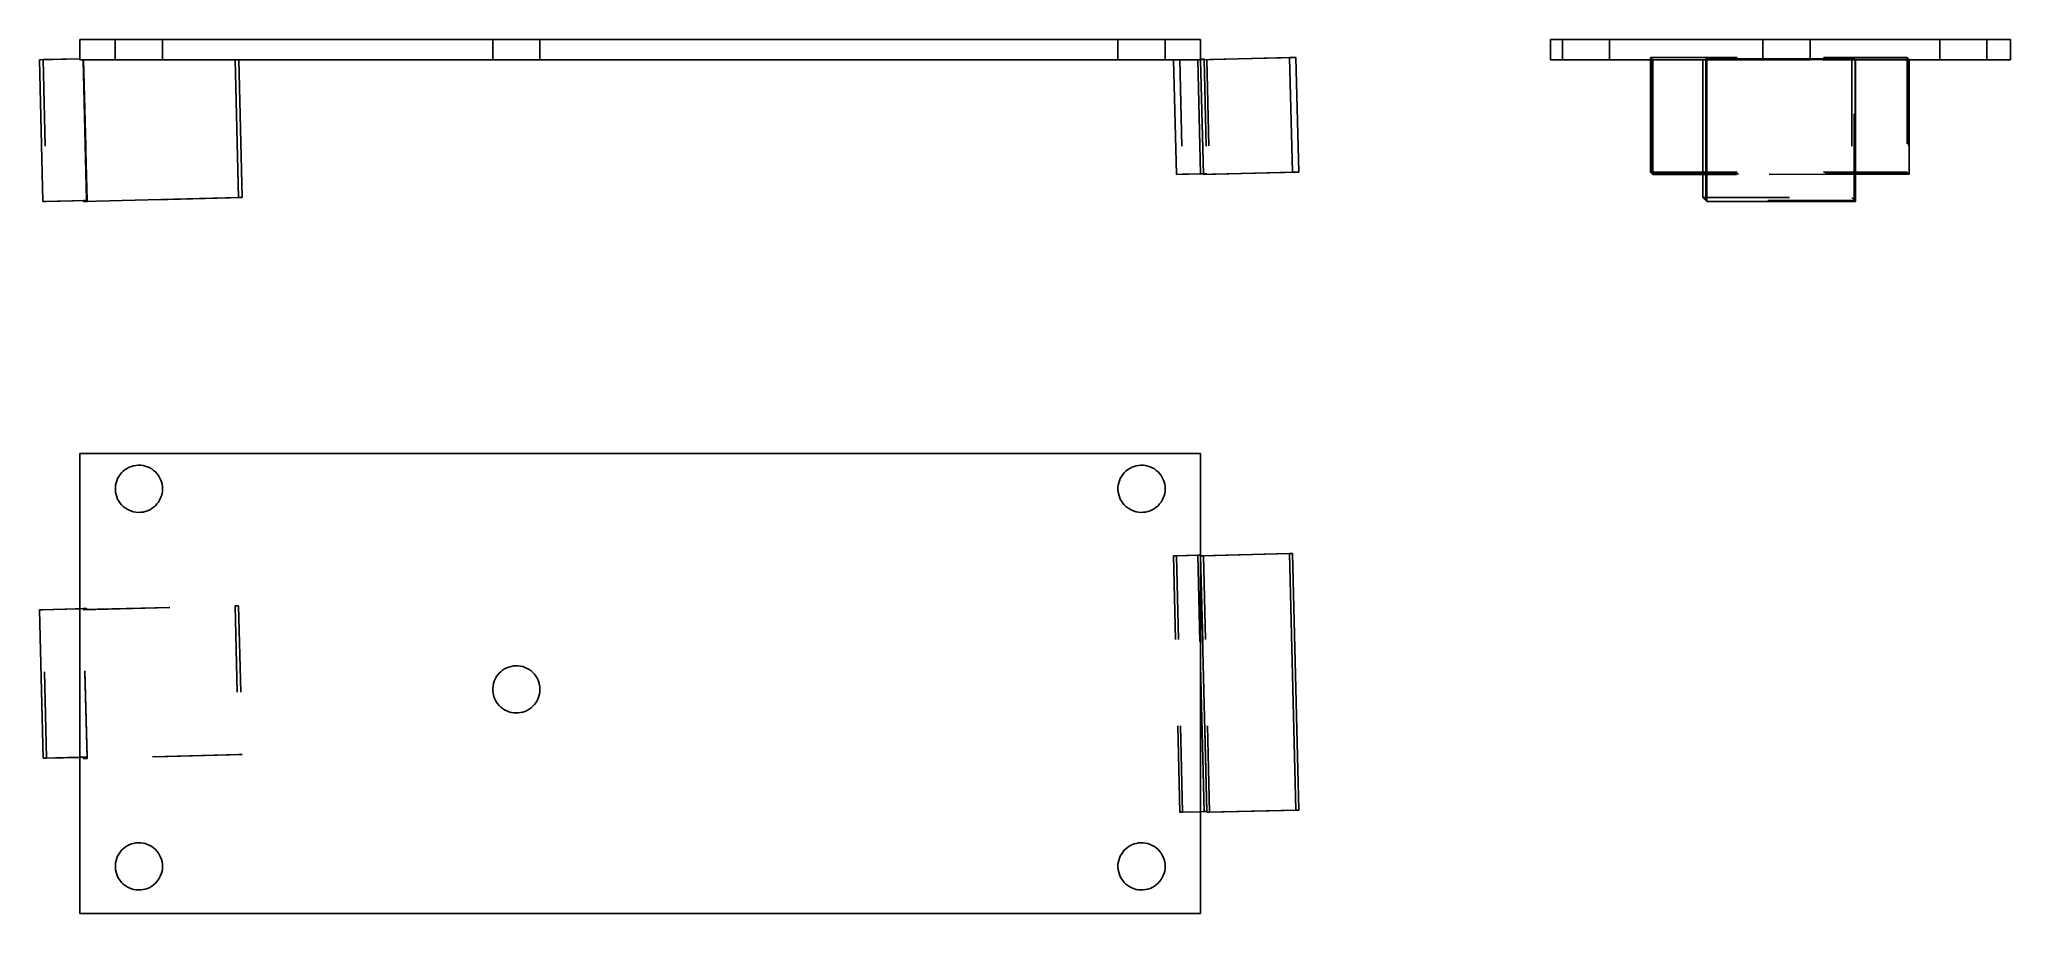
# Model space of a CAD drawing. Extents: x 0 to 2.28, y 0 to 1.01.
import ezdxf

# ---------------------------------------------------------------- set-up
doc = ezdxf.new("R2010")
doc.units = 0
doc.linetypes.add('HIDDEN', pattern=[0.072868, 0.048603, -0.024265])
for name, color, linetype in [('FRONT', 7, 'CONTINUOUS'), ('FRONT_HID', 7, 'HIDDEN'), ('LEFT', 7, 'CONTINUOUS'), ('LEFT_HID', 7, 'HIDDEN'), ('TOP', 7, 'CONTINUOUS'), ('TOP_HID', 7, 'HIDDEN')]:
    doc.layers.add(name, color=color, linetype=linetype)

msp = doc.modelspace()

# ---------------------------------------------------------------- linework, layer by layer
at = {"layer": 'FRONT'}
for p, q in [((0.046875, 0.987886), (0.046875, 1.011323)), ((1.34375, 1.011323), (0.046875, 1.011323)), ((1.34375, 0.987886), (1.34375, 1.011323)), ((0, 0.987886), (0.046875, 0.989036)), ((0, 0.987886), (0.004026, 0.823872)), ((1.34375, 0.987886), (0.046875, 0.987886)), ((0.050658, 0.987886), (0.054654, 0.825115)), ((0.050686, 0.987886), (0.054682, 0.825116)), ((0.226562, 0.987886), (0.230481, 0.828281)), ((0.230788, 0.987886), (0.234703, 0.828385)), ((1.3125, 0.987886), (1.315759, 0.855113)), ((1.340625, 0.987886), (1.343867, 0.855803)), ((1.34375, 0.987886), (1.446813, 0.990416)), ((1.34375, 0.988653), (1.347892, 0.988754)), ((1.34375, 0.987886), (1.347009, 0.855113)), ((1.347892, 0.988754), (1.34791, 0.987988)), ((1.446813, 0.990416), (1.454096, 0.990594)), ((1.446813, 0.990416), (1.450072, 0.857643)), ((1.454096, 0.990594), (1.457356, 0.857822)), ((1.315759, 0.855113), (1.343867, 0.855803)), ((1.343867, 0.855803), (1.346991, 0.85588)), ((1.347009, 0.855113), (1.450072, 0.857643)), ((1.450072, 0.857643), (1.457356, 0.857822)), ((0.004026, 0.823872), (0.054654, 0.825115)), ((0.050873, 0.825022), (0.050901, 0.823872)), ((0.050901, 0.823872), (0.230481, 0.828281)), ((0.054654, 0.825115), (0.054682, 0.825116)), ((0.230481, 0.828281), (0.234703, 0.828385))]:
    msp.add_line(p, q, dxfattribs=at)
at = {"layer": 'FRONT_HID', "linetype": 'HIDDEN'}
for p, q in [((0.142434, 1.011323), (0.087829, 1.011323)), ((0.087829, 1.011323), (0.142434, 1.011323)), ((0.142434, 1.011323), (0.087829, 1.011323)), ((0.087829, 1.011323), (0.142434, 1.011323)), ((0.087829, 1.011323), (0.087829, 0.987886)), ((0.087829, 1.011323), (0.087829, 0.987886)), ((0.142434, 0.987886), (0.142434, 1.011323)), ((0.142434, 0.987886), (0.142434, 1.011323)), ((0.579276, 1.011323), (0.524671, 1.011323)), ((0.524671, 1.011323), (0.579276, 1.011323)), ((0.524671, 1.011323), (0.524671, 0.987886)), ((0.579276, 0.987886), (0.579276, 1.011323)), ((1.302796, 1.011323), (1.248191, 1.011323)), ((1.248191, 1.011323), (1.302796, 1.011323)), ((1.302796, 1.011323), (1.248191, 1.011323)), ((1.248191, 1.011323), (1.302796, 1.011323)), ((1.248191, 1.011323), (1.248191, 0.987886)), ((1.248191, 1.011323), (1.248191, 0.987886)), ((1.302796, 0.987886), (1.302796, 1.011323)), ((1.302796, 0.987886), (1.302796, 1.011323)), ((0.004217, 0.987989), (0, 0.987886)), ((0.046875, 0.989036), (0.004217, 0.987989)), ((0.004217, 0.987989), (0.008243, 0.823976)), ((0.046875, 0.989036), (0.046875, 0.987886)), ((0.046875, 0.987886), (0.046875, 0.989036)), ((0.051066, 0.987886), (0.046875, 0.987886)), ((0.046875, 0.987886), (0.050658, 0.987886)), ((0.050658, 0.987886), (0.050686, 0.987886)), ((0.050686, 0.987886), (0.226562, 0.987886)), ((0.0511, 0.987886), (0.051066, 0.987886)), ((0.055062, 0.825125), (0.051066, 0.987886)), ((0.230788, 0.987886), (0.0511, 0.987886)), ((0.0511, 0.987886), (0.055124, 0.823976)), ((0.142434, 0.987886), (0.087829, 0.987886)), ((0.087829, 0.987886), (0.142434, 0.987886)), ((0.142434, 0.987886), (0.087829, 0.987886)), ((0.087829, 0.987886), (0.142434, 0.987886)), ((0.226562, 0.987886), (0.230788, 0.987886)), ((0.579276, 0.987886), (0.524671, 0.987886)), ((0.524671, 0.987886), (0.579276, 0.987886)), ((1.302796, 0.987886), (1.248191, 0.987886)), ((1.248191, 0.987886), (1.302796, 0.987886)), ((1.302796, 0.987886), (1.248191, 0.987886)), ((1.248191, 0.987886), (1.302796, 0.987886)), ((1.3125, 0.987886), (1.340625, 0.987886)), ((1.319788, 0.987886), (1.3125, 0.987886)), ((1.34375, 0.987886), (1.319788, 0.987886)), ((1.319788, 0.987886), (1.323043, 0.855292)), ((1.340625, 0.987886), (1.34375, 0.987886)), ((1.347892, 0.988754), (1.34375, 0.988653)), ((1.34375, 0.987886), (1.34375, 0.988653)), ((1.34375, 0.988653), (1.34375, 0.987886)), ((1.351033, 0.988064), (1.34375, 0.987886)), ((1.34791, 0.987988), (1.351151, 0.855982)), ((1.454096, 0.990594), (1.351033, 0.988064)), ((1.351033, 0.988064), (1.354293, 0.855292)), ((1.323043, 0.855292), (1.315759, 0.855113)), ((1.351151, 0.855982), (1.323043, 0.855292)), ((1.346991, 0.85588), (1.351151, 0.855982)), ((1.354293, 0.855292), (1.347009, 0.855113)), ((1.457356, 0.857822), (1.354293, 0.855292)), ((0.008243, 0.823976), (0.004026, 0.823872)), ((0.055062, 0.825125), (0.008243, 0.823976)), ((0.055062, 0.825125), (0.050873, 0.825022)), ((0.050873, 0.825022), (0.054682, 0.825116)), ((0.055124, 0.823976), (0.050901, 0.823872)), ((0.234703, 0.828385), (0.055124, 0.823976))]:
    msp.add_line(p, q, dxfattribs=at)
at = {"layer": 'LEFT'}
for p, q in [((1.748827, 0.987886), (1.748827, 1.011323)), ((1.748827, 1.011323), (2.281228, 1.011323)), ((2.281228, 0.987886), (2.281228, 1.011323)), ((1.748827, 0.987886), (1.928515, 0.987886)), ((1.864635, 0.987886), (1.864635, 0.857643)), ((1.866476, 0.987886), (1.866476, 0.855803)), ((1.867166, 0.987886), (1.867166, 0.855113)), ((1.925256, 0.987886), (1.925256, 0.828281)), ((1.928423, 0.987886), (1.928423, 0.825115)), ((1.929666, 0.987886), (1.928515, 0.989036)), ((1.928515, 0.989036), (1.928515, 0.987886)), ((2.100441, 0.989036), (1.928515, 0.989036)), ((2.101489, 0.987989), (1.929666, 0.987886)), ((1.929666, 0.987886), (1.929666, 0.823872)), ((2.100441, 0.989036), (2.101489, 0.987989)), ((2.101489, 0.987989), (2.101489, 0.823976)), ((2.101489, 0.987886), (2.281228, 0.987886)), ((2.101736, 0.987886), (2.101736, 0.823976)), ((2.163951, 0.987886), (2.163951, 0.855292)), ((1.866476, 0.855803), (1.864635, 0.857643)), ((1.867166, 0.855113), (1.866476, 0.855803)), ((1.925256, 0.855148), (1.867166, 0.855113)), ((2.163951, 0.855292), (2.101736, 0.855254)), ((1.928423, 0.825115), (1.925256, 0.828281)), ((1.929666, 0.823872), (1.928423, 0.825115)), ((2.101489, 0.823976), (1.929666, 0.823872)), ((2.101736, 0.823976), (2.101489, 0.823976))]:
    msp.add_line(p, q, dxfattribs=at)
at = {"layer": 'LEFT_HID', "linetype": 'HIDDEN'}
for p, q in [((1.789781, 1.011323), (1.762478, 1.011323)), ((1.762478, 1.011323), (1.817083, 1.011323)), ((1.789781, 1.011323), (1.762478, 1.011323)), ((1.762478, 1.011323), (1.817083, 1.011323)), ((1.762478, 1.011323), (1.762478, 0.987886)), ((1.762478, 1.011323), (1.762478, 0.987886)), ((1.817083, 1.011323), (1.789781, 1.011323)), ((1.817083, 1.011323), (1.789781, 1.011323)), ((1.817083, 1.011323), (1.817083, 0.987886)), ((1.817083, 1.011323), (1.817083, 0.987886)), ((2.021853, 1.011323), (1.994551, 1.011323)), ((1.994551, 1.011323), (2.049156, 1.011323)), ((1.994551, 1.011323), (1.994551, 0.987886)), ((2.049156, 1.011323), (2.021853, 1.011323)), ((2.049156, 1.011323), (2.049156, 0.987886)), ((2.226623, 1.011323), (2.19932, 1.011323)), ((2.19932, 1.011323), (2.253926, 1.011323)), ((2.226623, 1.011323), (2.19932, 1.011323)), ((2.19932, 1.011323), (2.253926, 1.011323)), ((2.19932, 1.011323), (2.19932, 0.987886)), ((2.19932, 1.011323), (2.19932, 0.987886)), ((2.253926, 1.011323), (2.226623, 1.011323)), ((2.253926, 1.011323), (2.226623, 1.011323)), ((2.253926, 1.011323), (2.253926, 0.987886)), ((2.253926, 1.011323), (2.253926, 0.987886)), ((1.867166, 0.987886), (1.748827, 0.987886)), ((1.789781, 0.987886), (1.762478, 0.987886)), ((1.762478, 0.987886), (1.817083, 0.987886)), ((1.789781, 0.987886), (1.762478, 0.987886)), ((1.762478, 0.987886), (1.817083, 0.987886)), ((1.817083, 0.987886), (1.789781, 0.987886)), ((1.817083, 0.987886), (1.789781, 0.987886)), ((1.864635, 0.990416), (2.16142, 0.990594)), ((1.864635, 0.990416), (1.864635, 0.987886)), ((1.867166, 0.987886), (1.864635, 0.990416)), ((1.867166, 0.987886), (1.866476, 0.987886)), ((1.866476, 0.987886), (1.993736, 0.987886)), ((2.163951, 0.988064), (1.867166, 0.987886)), ((2.163951, 0.987886), (1.867166, 0.987886)), ((1.993736, 0.987886), (1.867166, 0.987886)), ((1.929572, 0.987886), (1.925256, 0.987886)), ((1.925256, 0.987886), (2.097326, 0.987886)), ((1.928515, 0.987886), (1.928423, 0.987886)), ((1.928423, 0.987886), (1.929572, 0.987886)), ((1.929572, 0.987886), (1.929572, 0.825116)), ((1.993736, 0.987886), (1.994502, 0.988653)), ((1.994502, 0.988653), (2.163261, 0.988754)), ((1.994502, 0.988653), (2.163363, 0.988653)), ((2.021853, 0.987886), (1.994551, 0.987886)), ((1.994551, 0.987886), (2.049156, 0.987886)), ((2.049156, 0.987886), (2.021853, 0.987886)), ((2.097326, 0.987886), (2.101736, 0.987886)), ((2.097326, 0.987886), (2.097326, 0.828385)), ((2.101736, 0.987886), (2.100339, 0.987886)), ((2.100339, 0.987886), (2.100442, 0.987886)), ((2.100339, 0.825125), (2.100339, 0.987886)), ((2.100442, 0.987886), (2.100441, 0.989036)), ((2.100442, 0.987886), (2.101489, 0.987886)), ((2.16142, 0.990594), (2.16142, 0.857822)), ((2.16142, 0.990594), (2.163951, 0.988064)), ((2.163261, 0.988754), (2.163261, 0.855982)), ((2.163261, 0.988754), (2.163363, 0.988653)), ((2.163363, 0.988653), (2.163363, 0.987886)), ((2.281228, 0.987886), (2.163363, 0.987886)), ((2.163363, 0.987886), (2.163951, 0.987886)), ((2.163951, 0.988064), (2.163951, 0.855292)), ((2.226623, 0.987886), (2.19932, 0.987886)), ((2.19932, 0.987886), (2.253926, 0.987886)), ((2.226623, 0.987886), (2.19932, 0.987886)), ((2.19932, 0.987886), (2.253926, 0.987886)), ((2.253926, 0.987886), (2.226623, 0.987886)), ((2.253926, 0.987886), (2.226623, 0.987886)), ((1.864635, 0.857643), (2.16142, 0.857822)), ((1.866476, 0.855803), (2.163261, 0.855982)), ((2.163951, 0.855292), (1.867166, 0.855113)), ((2.101736, 0.855254), (1.925256, 0.855148)), ((2.16142, 0.857822), (2.163951, 0.855292)), ((2.163261, 0.855982), (2.163951, 0.855292)), ((1.925256, 0.828281), (2.097326, 0.828385)), ((1.928423, 0.825115), (1.929572, 0.825116)), ((1.929666, 0.825022), (1.929572, 0.825116)), ((2.100339, 0.825125), (1.929666, 0.825022)), ((1.929666, 0.825022), (1.929666, 0.823872)), ((2.097326, 0.828385), (2.101736, 0.823976)), ((2.100339, 0.825125), (2.101489, 0.823976))]:
    msp.add_line(p, q, dxfattribs=at)
at = {"layer": 'TOP'}
for p, q in [((0.046875, 0.532401), (0.046875, 0)), ((1.34375, 0.532401), (0.046875, 0.532401)), ((1.34375, 0), (1.34375, 0.532401)), ((0.090533, 0.503294), (0.089475, 0.500785)), ((0.091834, 0.505684), (0.090533, 0.503294)), ((0.093368, 0.507933), (0.091834, 0.505684)), ((0.095117, 0.510018), (0.093368, 0.507933)), ((0.097066, 0.511918), (0.095117, 0.510018)), ((0.099194, 0.513615), (0.097066, 0.511918)), ((0.10148, 0.515092), (0.099194, 0.513615)), ((0.103902, 0.516334), (0.10148, 0.515092)), ((0.106436, 0.517328), (0.103902, 0.516334)), ((0.109056, 0.518065), (0.106436, 0.517328)), ((0.111737, 0.518538), (0.109056, 0.518065)), ((0.114451, 0.518742), (0.111737, 0.518538)), ((0.117172, 0.518674), (0.114451, 0.518742)), ((0.119873, 0.518335), (0.117172, 0.518674)), ((0.122526, 0.51773), (0.119873, 0.518335)), ((0.125106, 0.516863), (0.122526, 0.51773)), ((0.127587, 0.515743), (0.125106, 0.516863)), ((0.129945, 0.514382), (0.127587, 0.515743)), ((0.132154, 0.512793), (0.129945, 0.514382)), ((0.134195, 0.510992), (0.132154, 0.512793)), ((0.136047, 0.508997), (0.134195, 0.510992)), ((0.13769, 0.506827), (0.136047, 0.508997)), ((0.139109, 0.504505), (0.13769, 0.506827)), ((0.14029, 0.502053), (0.139109, 0.504505)), ((0.141221, 0.499495), (0.14029, 0.502053)), ((1.250895, 0.503294), (1.249837, 0.500785)), ((1.252196, 0.505684), (1.250895, 0.503294)), ((1.25373, 0.507933), (1.252196, 0.505684)), ((1.255479, 0.510018), (1.25373, 0.507933)), ((1.257428, 0.511918), (1.255479, 0.510018)), ((1.259556, 0.513615), (1.257428, 0.511918)), ((1.261842, 0.515092), (1.259556, 0.513615)), ((1.264264, 0.516334), (1.261842, 0.515092)), ((1.266798, 0.517328), (1.264264, 0.516334)), ((1.269418, 0.518065), (1.266798, 0.517328)), ((1.272099, 0.518538), (1.269418, 0.518065)), ((1.274813, 0.518742), (1.272099, 0.518538)), ((1.277534, 0.518674), (1.274813, 0.518742)), ((1.280234, 0.518335), (1.277534, 0.518674)), ((1.282888, 0.51773), (1.280234, 0.518335)), ((1.285468, 0.516863), (1.282888, 0.51773)), ((1.287949, 0.515743), (1.285468, 0.516863)), ((1.290306, 0.514382), (1.287949, 0.515743)), ((1.292516, 0.512793), (1.290306, 0.514382)), ((1.294557, 0.510992), (1.292516, 0.512793)), ((1.296408, 0.508997), (1.294557, 0.510992)), ((1.298052, 0.506827), (1.296408, 0.508997)), ((1.299471, 0.504505), (1.298052, 0.506827)), ((1.300652, 0.502053), (1.299471, 0.504505)), ((1.301583, 0.499495), (1.300652, 0.502053)), ((0.088134, 0.495517), (0.087863, 0.492808)), ((0.087863, 0.492808), (0.087863, 0.490086)), ((0.087863, 0.490086), (0.088134, 0.487378)), ((0.088673, 0.498184), (0.088134, 0.495517)), ((0.088134, 0.487378), (0.088673, 0.48471)), ((0.089475, 0.500785), (0.088673, 0.498184)), ((0.088673, 0.48471), (0.089475, 0.482109)), ((0.089475, 0.482109), (0.090533, 0.479601)), ((0.090533, 0.479601), (0.091834, 0.477211)), ((0.139109, 0.47839), (0.14029, 0.480842)), ((0.14029, 0.480842), (0.141221, 0.4834)), ((0.141893, 0.496857), (0.141221, 0.499495)), ((0.141221, 0.4834), (0.141893, 0.486037)), ((0.142299, 0.494166), (0.141893, 0.496857)), ((0.141893, 0.486037), (0.142299, 0.488729)), ((0.142434, 0.491447), (0.142299, 0.494166)), ((0.142299, 0.488729), (0.142434, 0.491447)), ((1.248496, 0.495517), (1.248225, 0.492808)), ((1.248225, 0.492808), (1.248225, 0.490086)), ((1.248225, 0.490086), (1.248496, 0.487378)), ((1.249035, 0.498184), (1.248496, 0.495517)), ((1.248496, 0.487378), (1.249035, 0.48471)), ((1.249837, 0.500785), (1.249035, 0.498184)), ((1.249035, 0.48471), (1.249837, 0.482109)), ((1.249837, 0.482109), (1.250895, 0.479601)), ((1.250895, 0.479601), (1.252196, 0.477211)), ((1.299471, 0.47839), (1.300652, 0.480842)), ((1.300652, 0.480842), (1.301583, 0.4834)), ((1.302255, 0.496857), (1.301583, 0.499495)), ((1.301583, 0.4834), (1.302255, 0.486037)), ((1.30266, 0.494166), (1.302255, 0.496857)), ((1.302255, 0.486037), (1.30266, 0.488729)), ((1.302796, 0.491447), (1.30266, 0.494166)), ((1.30266, 0.488729), (1.302796, 0.491447)), ((0.091834, 0.477211), (0.093368, 0.474962)), ((0.093368, 0.474962), (0.095117, 0.472877)), ((0.095117, 0.472877), (0.097066, 0.470976)), ((0.097066, 0.470976), (0.099194, 0.469279)), ((0.099194, 0.469279), (0.10148, 0.467803)), ((0.10148, 0.467803), (0.103902, 0.466561)), ((0.103902, 0.466561), (0.106436, 0.465566)), ((0.106436, 0.465566), (0.109056, 0.464829)), ((0.109056, 0.464829), (0.111737, 0.464357)), ((0.111737, 0.464357), (0.114451, 0.464153)), ((0.114451, 0.464153), (0.117172, 0.464221)), ((0.117172, 0.464221), (0.119873, 0.46456)), ((0.119873, 0.46456), (0.122526, 0.465165)), ((0.122526, 0.465165), (0.125106, 0.466032)), ((0.125106, 0.466032), (0.127587, 0.467152)), ((0.127587, 0.467152), (0.129945, 0.468512)), ((0.129945, 0.468512), (0.132154, 0.470101)), ((0.132154, 0.470101), (0.134195, 0.471902)), ((0.134195, 0.471902), (0.136047, 0.473898)), ((0.136047, 0.473898), (0.13769, 0.476067)), ((0.13769, 0.476067), (0.139109, 0.47839)), ((1.252196, 0.477211), (1.25373, 0.474962)), ((1.25373, 0.474962), (1.255479, 0.472877)), ((1.255479, 0.472877), (1.257428, 0.470976)), ((1.257428, 0.470976), (1.259556, 0.469279)), ((1.259556, 0.469279), (1.261842, 0.467803)), ((1.261842, 0.467803), (1.264264, 0.466561)), ((1.264264, 0.466561), (1.266798, 0.465566)), ((1.266798, 0.465566), (1.269418, 0.464829)), ((1.269418, 0.464829), (1.272099, 0.464357)), ((1.272099, 0.464357), (1.274813, 0.464153)), ((1.274813, 0.464153), (1.277534, 0.464221)), ((1.277534, 0.464221), (1.280234, 0.46456)), ((1.280234, 0.46456), (1.282888, 0.465165)), ((1.282888, 0.465165), (1.285468, 0.466032)), ((1.285468, 0.466032), (1.287949, 0.467152)), ((1.287949, 0.467152), (1.290306, 0.468512)), ((1.290306, 0.468512), (1.292516, 0.470101)), ((1.292516, 0.470101), (1.294557, 0.471902)), ((1.294557, 0.471902), (1.296408, 0.473898)), ((1.296408, 0.473898), (1.298052, 0.476067)), ((1.298052, 0.476067), (1.299471, 0.47839)), ((1.34375, 0.414062), (1.446813, 0.416593)), ((1.34375, 0.414753), (1.343867, 0.414753)), ((1.351033, 0.117277), (1.34375, 0.414063)), ((1.343867, 0.414753), (1.343884, 0.414066)), ((1.446813, 0.416593), (1.450072, 0.416593)), ((1.446813, 0.416593), (1.454096, 0.119808)), ((1.450072, 0.416593), (1.457356, 0.119808)), ((0, 0.351562), (0.046875, 0.352714)), ((0.004217, 0.179739), (0, 0.351563)), ((0.53021, 0.27586), (0.528677, 0.273612)), ((0.531959, 0.277946), (0.53021, 0.27586)), ((0.533908, 0.279846), (0.531959, 0.277946)), ((0.536036, 0.281543), (0.533908, 0.279846)), ((0.538322, 0.28302), (0.536036, 0.281543)), ((0.540744, 0.284262), (0.538322, 0.28302)), ((0.543278, 0.285256), (0.540744, 0.284262)), ((0.545898, 0.285993), (0.543278, 0.285256)), ((0.548579, 0.286466), (0.545898, 0.285993)), ((0.551293, 0.286669), (0.548579, 0.286466)), ((0.554014, 0.286601), (0.551293, 0.286669)), ((0.556715, 0.286263), (0.554014, 0.286601)), ((0.559368, 0.285657), (0.556715, 0.286263)), ((0.561948, 0.28479), (0.559368, 0.285657)), ((0.564429, 0.283671), (0.561948, 0.28479)), ((0.566787, 0.28231), (0.564429, 0.283671)), ((0.568997, 0.280721), (0.566787, 0.28231)), ((0.571037, 0.27892), (0.568997, 0.280721)), ((0.572889, 0.276925), (0.571037, 0.27892)), ((0.574532, 0.274755), (0.572889, 0.276925)), ((0.575951, 0.272433), (0.574532, 0.274755)), ((1.34375, 0.286726), (1.347892, 0.117967)), ((0.524976, 0.263444), (0.524705, 0.260736)), ((0.524705, 0.260736), (0.524705, 0.258014)), ((0.524705, 0.258014), (0.524976, 0.255306)), ((0.525515, 0.266112), (0.524976, 0.263444)), ((0.524976, 0.255306), (0.525515, 0.252638)), ((0.526318, 0.268713), (0.525515, 0.266112)), ((0.525515, 0.252638), (0.526318, 0.250037)), ((0.527375, 0.271221), (0.526318, 0.268713)), ((0.528677, 0.273612), (0.527375, 0.271221)), ((0.577132, 0.26998), (0.575951, 0.272433)), ((0.578063, 0.267423), (0.577132, 0.26998)), ((0.577132, 0.24877), (0.578063, 0.251327)), ((0.578735, 0.264785), (0.578063, 0.267423)), ((0.578063, 0.251327), (0.578735, 0.253965)), ((0.579141, 0.262093), (0.578735, 0.264785)), ((0.578735, 0.253965), (0.579141, 0.256657)), ((0.579276, 0.259375), (0.579141, 0.262093)), ((0.579141, 0.256657), (0.579276, 0.259375)), ((0.526318, 0.250037), (0.527375, 0.247529)), ((0.527375, 0.247529), (0.528677, 0.245138)), ((0.528677, 0.245138), (0.53021, 0.24289)), ((0.53021, 0.24289), (0.531959, 0.240804)), ((0.531959, 0.240804), (0.533908, 0.238904)), ((0.533908, 0.238904), (0.536036, 0.237207)), ((0.536036, 0.237207), (0.538322, 0.23573)), ((0.538322, 0.23573), (0.540744, 0.234488)), ((0.540744, 0.234488), (0.543278, 0.233494)), ((0.543278, 0.233494), (0.545898, 0.232757)), ((0.545898, 0.232757), (0.548579, 0.232284)), ((0.548579, 0.232284), (0.551293, 0.232081)), ((0.551293, 0.232081), (0.554014, 0.232149)), ((0.554014, 0.232149), (0.556715, 0.232487)), ((0.556715, 0.232487), (0.559368, 0.233093)), ((0.559368, 0.233093), (0.561948, 0.23396)), ((0.561948, 0.23396), (0.564429, 0.235079)), ((0.564429, 0.235079), (0.566787, 0.23644)), ((0.566787, 0.23644), (0.568997, 0.238029)), ((0.568997, 0.238029), (0.571037, 0.23983)), ((0.571037, 0.23983), (0.572889, 0.241825)), ((0.572889, 0.241825), (0.574532, 0.243995)), ((0.574532, 0.243995), (0.575951, 0.246317)), ((0.575951, 0.246317), (0.577132, 0.24877)), ((0.046875, 0.180787), (0.004217, 0.179739)), ((0.004217, 0.179739), (0.008243, 0.179739)), ((0.046875, 0.180688), (0.008243, 0.179739)), ((1.347892, 0.117967), (1.34375, 0.117865)), ((1.351017, 0.117964), (1.34375, 0.117785)), ((1.347892, 0.117967), (1.351017, 0.117967)), ((1.454096, 0.119808), (1.351033, 0.117277)), ((1.351033, 0.117277), (1.354293, 0.117277)), ((1.457356, 0.119808), (1.354293, 0.117277)), ((1.454096, 0.119808), (1.457356, 0.119808)), ((0.091834, 0.068842), (0.090533, 0.066451)), ((0.093368, 0.071091), (0.091834, 0.068842)), ((0.095117, 0.073176), (0.093368, 0.071091)), ((0.097066, 0.075076), (0.095117, 0.073176)), ((0.099194, 0.076773), (0.097066, 0.075076)), ((0.10148, 0.07825), (0.099194, 0.076773)), ((0.103902, 0.079492), (0.10148, 0.07825)), ((0.106436, 0.080486), (0.103902, 0.079492)), ((0.109056, 0.081223), (0.106436, 0.080486)), ((0.111737, 0.081696), (0.109056, 0.081223)), ((0.114451, 0.081899), (0.111737, 0.081696)), ((0.117172, 0.081832), (0.114451, 0.081899)), ((0.119873, 0.081493), (0.117172, 0.081832)), ((0.122526, 0.080887), (0.119873, 0.081493)), ((0.125106, 0.080021), (0.122526, 0.080887)), ((0.127587, 0.078901), (0.125106, 0.080021)), ((0.129945, 0.07754), (0.127587, 0.078901)), ((0.132154, 0.075951), (0.129945, 0.07754)), ((0.134195, 0.07415), (0.132154, 0.075951)), ((0.136047, 0.072155), (0.134195, 0.07415)), ((0.13769, 0.069985), (0.136047, 0.072155)), ((0.139109, 0.067663), (0.13769, 0.069985)), ((1.252196, 0.068842), (1.250895, 0.066451)), ((1.25373, 0.071091), (1.252196, 0.068842)), ((1.255479, 0.073176), (1.25373, 0.071091)), ((1.257428, 0.075076), (1.255479, 0.073176)), ((1.259556, 0.076773), (1.257428, 0.075076)), ((1.261842, 0.07825), (1.259556, 0.076773)), ((1.264264, 0.079492), (1.261842, 0.07825)), ((1.266798, 0.080486), (1.264264, 0.079492)), ((1.269418, 0.081223), (1.266798, 0.080486)), ((1.272099, 0.081696), (1.269418, 0.081223)), ((1.274813, 0.081899), (1.272099, 0.081696)), ((1.277534, 0.081832), (1.274813, 0.081899)), ((1.280234, 0.081493), (1.277534, 0.081832)), ((1.282888, 0.080887), (1.280234, 0.081493)), ((1.285468, 0.080021), (1.282888, 0.080887)), ((1.287949, 0.078901), (1.285468, 0.080021)), ((1.290306, 0.07754), (1.287949, 0.078901)), ((1.292516, 0.075951), (1.290306, 0.07754)), ((1.294557, 0.07415), (1.292516, 0.075951)), ((1.296408, 0.072155), (1.294557, 0.07415)), ((1.298052, 0.069985), (1.296408, 0.072155)), ((1.299471, 0.067663), (1.298052, 0.069985)), ((0.088134, 0.058675), (0.087863, 0.055966)), ((0.087863, 0.055966), (0.087863, 0.053244)), ((0.087863, 0.053244), (0.088134, 0.050536)), ((0.088673, 0.061342), (0.088134, 0.058675)), ((0.088134, 0.050536), (0.088673, 0.047868)), ((0.089475, 0.063943), (0.088673, 0.061342)), ((0.088673, 0.047868), (0.089475, 0.045267)), ((0.090533, 0.066451), (0.089475, 0.063943)), ((0.14029, 0.065211), (0.139109, 0.067663)), ((0.141221, 0.062653), (0.14029, 0.065211)), ((0.14029, 0.044), (0.141221, 0.046558)), ((0.141893, 0.060015), (0.141221, 0.062653)), ((0.141221, 0.046558), (0.141893, 0.049195)), ((0.142299, 0.057324), (0.141893, 0.060015)), ((0.141893, 0.049195), (0.142299, 0.051887)), ((0.142434, 0.054605), (0.142299, 0.057324)), ((0.142299, 0.051887), (0.142434, 0.054605)), ((1.248496, 0.058675), (1.248225, 0.055966)), ((1.248225, 0.055966), (1.248225, 0.053244)), ((1.248225, 0.053244), (1.248496, 0.050536)), ((1.249035, 0.061342), (1.248496, 0.058675)), ((1.248496, 0.050536), (1.249035, 0.047868)), ((1.249837, 0.063943), (1.249035, 0.061342)), ((1.249035, 0.047868), (1.249837, 0.045267)), ((1.250895, 0.066451), (1.249837, 0.063943)), ((1.300652, 0.065211), (1.299471, 0.067663)), ((1.301583, 0.062653), (1.300652, 0.065211)), ((1.300652, 0.044), (1.301583, 0.046558)), ((1.302255, 0.060015), (1.301583, 0.062653)), ((1.301583, 0.046558), (1.302255, 0.049195)), ((1.30266, 0.057324), (1.302255, 0.060015)), ((1.302255, 0.049195), (1.30266, 0.051887)), ((1.302796, 0.054605), (1.30266, 0.057324)), ((1.30266, 0.051887), (1.302796, 0.054605)), ((0.089475, 0.045267), (0.090533, 0.042759)), ((0.090533, 0.042759), (0.091834, 0.040369)), ((0.091834, 0.040369), (0.093368, 0.03812)), ((0.093368, 0.03812), (0.095117, 0.036035)), ((0.095117, 0.036035), (0.097066, 0.034134)), ((0.097066, 0.034134), (0.099194, 0.032437)), ((0.099194, 0.032437), (0.10148, 0.03096)), ((0.10148, 0.03096), (0.103902, 0.029719)), ((0.103902, 0.029719), (0.106436, 0.028724)), ((0.106436, 0.028724), (0.109056, 0.027987)), ((0.109056, 0.027987), (0.111737, 0.027515)), ((0.111737, 0.027515), (0.114451, 0.027311)), ((0.114451, 0.027311), (0.117172, 0.027379)), ((0.117172, 0.027379), (0.119873, 0.027717)), ((0.119873, 0.027717), (0.122526, 0.028323)), ((0.122526, 0.028323), (0.125106, 0.02919)), ((0.125106, 0.02919), (0.127587, 0.030309)), ((0.127587, 0.030309), (0.129945, 0.03167)), ((0.129945, 0.03167), (0.132154, 0.033259)), ((0.132154, 0.033259), (0.134195, 0.03506)), ((0.134195, 0.03506), (0.136047, 0.037055)), ((0.136047, 0.037055), (0.13769, 0.039225)), ((0.13769, 0.039225), (0.139109, 0.041548)), ((0.139109, 0.041548), (0.14029, 0.044)), ((1.249837, 0.045267), (1.250895, 0.042759)), ((1.250895, 0.042759), (1.252196, 0.040369)), ((1.252196, 0.040369), (1.25373, 0.03812)), ((1.25373, 0.03812), (1.255479, 0.036035)), ((1.255479, 0.036035), (1.257428, 0.034134)), ((1.257428, 0.034134), (1.259556, 0.032437)), ((1.259556, 0.032437), (1.261842, 0.03096)), ((1.261842, 0.03096), (1.264264, 0.029719)), ((1.264264, 0.029719), (1.266798, 0.028724)), ((1.266798, 0.028724), (1.269418, 0.027987)), ((1.269418, 0.027987), (1.272099, 0.027515)), ((1.272099, 0.027515), (1.274813, 0.027311)), ((1.274813, 0.027311), (1.277534, 0.027379)), ((1.277534, 0.027379), (1.280234, 0.027717)), ((1.280234, 0.027717), (1.282888, 0.028323)), ((1.282888, 0.028323), (1.285468, 0.02919)), ((1.285468, 0.02919), (1.287949, 0.030309)), ((1.287949, 0.030309), (1.290306, 0.03167)), ((1.290306, 0.03167), (1.292516, 0.033259)), ((1.292516, 0.033259), (1.294557, 0.03506)), ((1.294557, 0.03506), (1.296408, 0.037055)), ((1.296408, 0.037055), (1.298052, 0.039225)), ((1.298052, 0.039225), (1.299471, 0.041548)), ((1.299471, 0.041548), (1.300652, 0.044)), ((0.046875, 0), (1.34375, 0))]:
    msp.add_line(p, q, dxfattribs=at)
at = {"layer": 'TOP_HID', "linetype": 'HIDDEN'}
for p, q in [((0.046875, 0.532401), (0.046875, 0.352713)), ((1.34375, 0.414062), (1.34375, 0.532401)), ((1.3125, 0.414063), (1.340625, 0.414753)), ((1.3125, 0.414062), (1.315759, 0.414062)), ((1.319788, 0.117277), (1.3125, 0.414062)), ((1.315759, 0.414062), (1.343867, 0.414753)), ((1.323043, 0.117277), (1.315759, 0.414063)), ((1.340625, 0.414753), (1.34375, 0.414753)), ((1.340625, 0.414753), (1.34375, 0.287493)), ((1.34375, 0.287493), (1.34375, 0.414062)), ((1.34375, 0.414062), (1.347009, 0.414062)), ((1.343884, 0.414066), (1.351151, 0.117967)), ((1.347009, 0.414062), (1.450072, 0.416593)), ((1.354293, 0.117277), (1.347009, 0.414063)), ((0, 0.351562), (0.004026, 0.351562)), ((0.004026, 0.351562), (0.054654, 0.352806)), ((0.008243, 0.179739), (0.004026, 0.351562)), ((0.046875, 0.352713), (0.050658, 0.352806)), ((0.046875, 0.352714), (0.046875, 0.352713)), ((0.046875, 0.180787), (0.046875, 0.352714)), ((0.050658, 0.352806), (0.050686, 0.351656)), ((0.050658, 0.352806), (0.054654, 0.352806)), ((0.050686, 0.351656), (0.226562, 0.355972)), ((0.050686, 0.351656), (0.054682, 0.351656)), ((0.050873, 0.351562), (0.054682, 0.351656)), ((0.050873, 0.351562), (0.050901, 0.351562)), ((0.055062, 0.180889), (0.050873, 0.351562)), ((0.050901, 0.351562), (0.230481, 0.355972)), ((0.055124, 0.179493), (0.050901, 0.351562)), ((0.054654, 0.352806), (0.054682, 0.351656)), ((0.226562, 0.355972), (0.230788, 0.183902)), ((0.226562, 0.355972), (0.230481, 0.355972)), ((0.230481, 0.355972), (0.234703, 0.183902)), ((1.34375, 0.287493), (1.34375, 0.286726)), ((1.34375, 0.286726), (1.34375, 0.117865)), ((0.230788, 0.183902), (0.0511, 0.179493)), ((0.234703, 0.183902), (0.055124, 0.179493)), ((0.230788, 0.183902), (0.234703, 0.183902)), ((0.051066, 0.180889), (0.046875, 0.180786)), ((0.055062, 0.180889), (0.046875, 0.180688)), ((0.046875, 0.180786), (0.046875, 0.180787)), ((0.046875, 0.180786), (0.046875, 0)), ((0.0511, 0.179493), (0.051066, 0.180889)), ((0.055062, 0.180889), (0.051066, 0.180889)), ((0.0511, 0.179493), (0.055124, 0.179493)), ((1.34375, 0.117865), (1.319788, 0.117277)), ((1.319788, 0.117277), (1.323043, 0.117277)), ((1.34375, 0.117785), (1.323043, 0.117277)), ((1.34375, 0), (1.34375, 0.117865)), ((1.34375, 0.117865), (1.34375, 0.117865)), ((1.351017, 0.117967), (1.351151, 0.117967)), ((1.351151, 0.117967), (1.351017, 0.117964))]:
    msp.add_line(p, q, dxfattribs=at)

doc.saveas('drawing.dxf')
